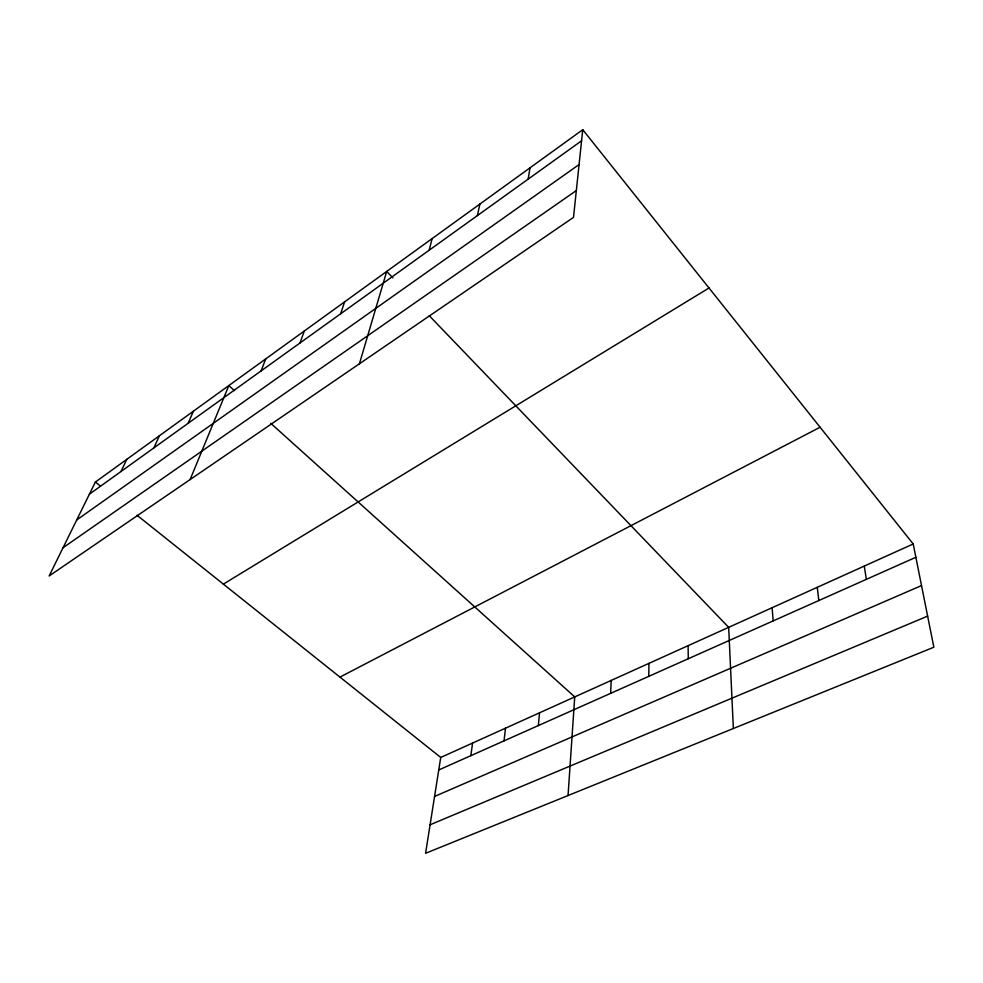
<?xml version="1.0" encoding="UTF-8"?>
<svg xmlns="http://www.w3.org/2000/svg" width="983" height="983" viewBox="0 0 983 983"><rect width="100%" height="100%" fill="white"/><g stroke="black" fill="none" stroke-linecap="round" stroke-linejoin="round"><path stroke-width="1.47" d="M648.768 676.353L648.952 663.365M610.652 693.334L611.193 680.433M568.051 795.542L574.736 696.898L270.743 423.304M538.352 725.577L539.532 712.81M582.747 129.695L573.507 217.378L49.15 575.964L95.376 482.063L582.747 129.695L913.207 543.968L933.85 647.219L425.578 853.305L440.728 757.451L913.207 543.968M504.033 740.875L505.495 728.182M470.845 755.669L472.577 743.05M528.166 179.127L529.997 167.823M477.419 215.56L479.864 204.071M429.166 250.21L432.151 238.562M359.422 363.784L386.7 271.431L392.893 277.882M340.671 313.761L344.578 301.892M299.999 342.969L304.3 331.001M261.097 370.898L265.754 358.881M190.124 479.557L228.818 385.582L234.482 390.681M188.146 423.292L193.405 411.189M153.889 447.879L159.406 435.764M121.007 471.496L126.758 459.368M89.404 494.191L581.58 140.778M76.711 519.97L579.073 164.566M63.035 547.74L576.333 190.567M223.374 584.123L709.013 287.982M339.971 677.09L820.092 427.236M438.75 769.972L915.873 557.275M434.56 796.451L921.526 585.573M430.087 824.774L927.633 616.12M95.376 482.063L100.168 485.872M137.018 515.264L440.728 757.451M429.264 315.727L728.673 627.351L733.355 728.514M864.266 566.085L866.355 579.343M817.266 587.318L818.827 600.539M772.11 607.727L773.166 620.887M688.088 645.684L688.284 658.733"/></g></svg>
